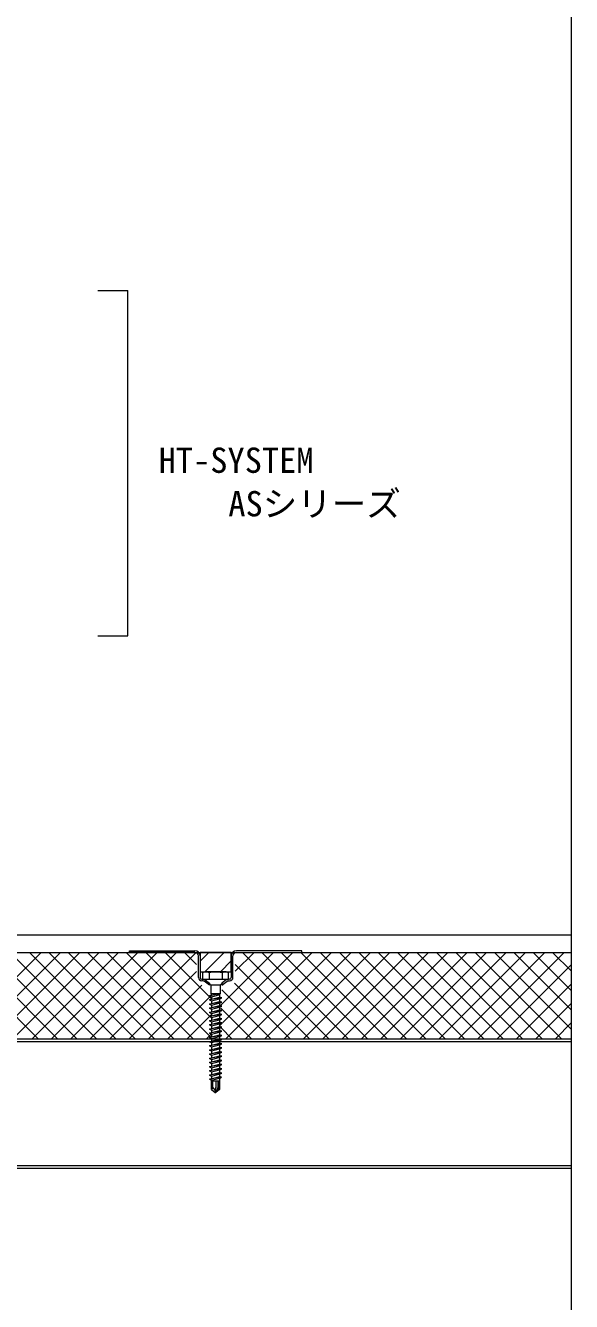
# Model space of a CAD drawing. Units: millimetres, scale not verified. Extents: x -1381 to 1379, y -955 to 955.
# Drawn here: x 583 to 899, y -537 to 203 of the extents above; entities that cross this region are included whole.
import ezdxf
from ezdxf.enums import TextEntityAlignment as Align

# ---------------------------------------------------------------- set-up
doc = ezdxf.new("R2010")
doc.units = ezdxf.units.MM
doc.header["$LTSCALE"] = 3
doc.linetypes.add('USER1', pattern=[9.525, 6.35, -3.175])
for name, color, linetype, lineweight in [('0-0_0', 7, 'Continuous', 9), ('0-1_BOUSUI', 1, 'Continuous', 18), ('0-2_MOJI', 7, 'Continuous', 18), ('0-3_HATCH', 9, 'Continuous', 18), ('0-4_KANAMONO', 5, 'Continuous', 18), ('0-5_KANAMONO_SCREW', 4, 'Continuous', 18), ('0-7_dekki', 3, 'Continuous', 18), ('0-8_dannnetu', 6, 'Continuous', 18)]:
    doc.layers.add(name, color=color, linetype=linetype, lineweight=lineweight)
doc.styles.add('ＭＳ ゴシック', font='')
doc.styles.get('ＭＳ ゴシック').set_extended_font_data('MS Gothic')

msp = doc.modelspace()

# ---------------------------------------------------------------- linework, layer by layer
at = {"layer": '0-0_0', "lineweight": 18}
msp.add_lwpolyline([(-900.994, -659.835), (899.006, -659.835), (899.006, 540.165), (-900.994, 540.165)], close=True, dxfattribs=at)
at = {"layer": '0-1_BOUSUI'}
msp.add_lwpolyline([(899.006, -324.286), (163.148, -324.286), (119.008, -324.286), (119.008, -215.146)], dxfattribs=at)
at = {"layer": '0-2_MOJI'}
for p, q in [((624.634, 49.2), (641.922, 49.2)), ((641.922, -150.8), (641.922, 49.2)), ((624.634, -150.8), (641.922, -150.8))]:
    msp.add_line(p, q, dxfattribs=at)
at = {"layer": '0-3_HATCH'}
for p, q in [((590.084, -384.286), (540.084, -334.286)), ((541.692, -384.286), (591.692, -334.286)), ((601.309, -384.286), (551.309, -334.286)), ((552.917, -384.286), (602.917, -334.286)), ((612.535, -384.286), (562.535, -334.286)), ((564.142, -384.286), (614.142, -334.286)), ((623.76, -384.286), (573.76, -334.286)), ((575.368, -384.286), (625.368, -334.286)), ((634.985, -384.286), (584.985, -334.286)), ((586.593, -384.286), (636.593, -334.286)), ((646.211, -384.286), (596.211, -334.286)), ((597.818, -384.286), (647.818, -334.286)), ((657.436, -384.286), (607.436, -334.286)), ((609.044, -384.286), (659.044, -334.286)), ((668.661, -384.286), (618.661, -334.286)), ((620.269, -384.286), (670.269, -334.286)), ((679.887, -384.286), (629.887, -334.286)), ((631.494, -384.286), (681.494, -334.286)), ((689.924, -383.098), (641.112, -334.286)), ((689.647, -371.596), (652.337, -334.286)), ((690.799, -361.523), (663.563, -334.286)), ((681.756, -341.254), (674.788, -334.286)), ((683.886, -339.267), (688.867, -334.286)), ((686.697, -345.437), (697.847, -334.286)), ((695.013, -365.669), (726.395, -334.286)), ((695.677, -345.437), (701.886, -339.228)), ((696.784, -375.123), (737.621, -334.286)), ((698.846, -384.286), (748.846, -334.286)), ((704.256, -345.2), (715.17, -334.286)), ((758.464, -384.286), (708.464, -334.286)), ((710.071, -384.286), (760.071, -334.286)), ((769.689, -384.286), (719.689, -334.286)), ((721.297, -384.286), (771.297, -334.286)), ((780.915, -384.286), (730.915, -334.286)), ((732.522, -384.286), (782.522, -334.286)), ((792.14, -384.286), (742.14, -334.286)), ((743.747, -384.286), (793.747, -334.286)), ((803.365, -384.286), (753.365, -334.286)), ((754.973, -384.286), (804.973, -334.286)), ((814.591, -384.286), (764.591, -334.286)), ((766.198, -384.286), (816.198, -334.286)), ((825.816, -384.286), (775.816, -334.286)), ((777.423, -384.286), (827.423, -334.286)), ((837.041, -384.286), (787.041, -334.286)), ((788.649, -384.286), (838.649, -334.286)), ((848.267, -384.286), (798.267, -334.286)), ((799.874, -384.286), (849.874, -334.286)), ((859.492, -384.286), (809.492, -334.286)), ((811.099, -384.286), (861.099, -334.286)), ((870.717, -384.286), (820.717, -334.286)), ((822.325, -384.286), (872.325, -334.286)), ((881.942, -384.286), (831.942, -334.286)), ((833.55, -384.286), (883.55, -334.286)), ((893.168, -384.286), (843.168, -334.286)), ((844.775, -384.286), (894.775, -334.286)), ((899.006, -378.899), (854.393, -334.286)), ((899.006, -367.674), (865.618, -334.286)), ((899.006, -356.449), (876.844, -334.286)), ((899.006, -345.223), (888.069, -334.286)), ((642.72, -384.286), (681.756, -345.25)), ((747.239, -384.286), (704.256, -341.304)), ((856.001, -384.286), (899.006, -341.281)), ((653.945, -384.286), (684.945, -353.286)), ((736.013, -384.286), (703.722, -351.995)), ((867.226, -384.286), (899.006, -352.506)), ((665.17, -384.286), (690.612, -358.845)), ((724.788, -384.286), (696.397, -355.895)), ((713.563, -384.286), (695.825, -366.549)), ((878.451, -384.286), (899.006, -363.731)), ((676.395, -384.286), (690.479, -370.202)), ((691.006, -372.955), (690.716, -372.665)), ((695.006, -376.901), (696.671, -375.236)), ((695.301, -377.249), (695.006, -376.955)), ((889.677, -384.286), (899.006, -374.957)), ((687.621, -384.286), (690.286, -381.622)), ((702.337, -384.286), (696.019, -377.968))]:
    msp.add_line(p, q, dxfattribs=at)
at = {"layer": '0-4_KANAMONO'}
for p, q in [((642.886, -333.286), (680.886, -333.286)), ((682.886, -348.786), (682.886, -336.286)), ((683.886, -336.286), (683.886, -348.786)), ((701.886, -336.286), (701.886, -348.786)), ((702.886, -348.786), (702.886, -336.286)), ((742.886, -333.286), (704.886, -333.286)), ((684.886, -349.786), (685.693, -349.786)), ((685.693, -350.786), (684.886, -350.786)), ((700.886, -349.786), (700.079, -349.786)), ((700.079, -350.786), (700.886, -350.786))]:
    msp.add_line(p, q, dxfattribs=at)
at = {"layer": '0-4_KANAMONO', "linetype": 'USER1'}
msp.add_line((686.078, -349.787), (699.538, -349.787), dxfattribs=at)
at = {"layer": '0-4_KANAMONO'}
for points in [[(680.886, -334.286), (642.886, -334.286), (642.886, -333.286)], [(704.886, -334.286), (742.886, -334.286), (742.886, -333.286)], [(686.886, -350.181), (689.386, -352.04), (689.386, -353.286), (686.289, -350.984)], [(698.885, -350.181), (696.386, -352.04), (696.386, -353.286), (699.482, -350.984)]]:
    msp.add_lwpolyline(points, dxfattribs=at)
for centre, radius, start, end in [((680.886, -336.286), 3, 0, 90), ((680.886, -336.286), 2, 0, 90), ((704.886, -336.286), 3, 90, 180), ((704.886, -336.286), 2, 90, 180), ((684.886, -348.786), 2, 180, 270), ((684.886, -348.786), 1, 180, 270), ((685.693, -351.786), 2, 53.36573, 90), ((685.693, -351.786), 1, 53.36573, 90), ((700.079, -351.786), 2, 90, 126.63427), ((700.079, -351.786), 1, 90, 126.63427), ((700.886, -348.786), 1, 270, 0), ((700.886, -348.786), 2, 270, 0)]:
    msp.add_arc(centre, radius, start, end, dxfattribs=at)
at = {"layer": '0-5_KANAMONO_SCREW'}
for p, q in [((689.055, -346.161), (689.055, -349.787)), ((696.561, -346.161), (696.561, -349.787)), ((695.558, -353.287), (690.058, -353.287)), ((695.558, -358.287), (690.058, -358.287)), ((690.058, -358.287), (690.558, -359.028)), ((695.058, -358.917), (690.558, -360.127)), ((690.558, -360.127), (690.558, -361.448)), ((695.058, -361.337), (690.558, -362.547)), ((695.058, -358.917), (695.558, -358.302)), ((695.058, -358.917), (695.058, -360.238)), ((695.058, -361.337), (695.058, -362.658)), ((690.558, -362.547), (690.558, -363.868)), ((695.058, -363.757), (690.558, -364.967)), ((690.558, -364.967), (690.558, -366.288)), ((695.058, -366.177), (690.558, -367.387)), ((690.558, -367.387), (690.558, -368.708)), ((695.058, -368.597), (690.558, -369.807)), ((695.058, -363.757), (695.058, -365.078)), ((695.058, -366.177), (695.058, -367.498)), ((695.058, -368.597), (695.058, -369.918)), ((690.558, -369.807), (690.558, -371.128)), ((695.058, -371.017), (690.558, -372.227)), ((690.558, -372.227), (690.558, -373.548)), ((695.058, -373.437), (690.558, -374.647)), ((690.558, -374.647), (690.558, -375.968)), ((695.058, -375.857), (690.558, -377.067)), ((690.558, -377.067), (690.558, -378.388)), ((695.058, -371.017), (695.058, -372.338)), ((695.058, -373.437), (695.058, -374.758)), ((695.058, -375.857), (695.058, -377.178)), ((695.058, -378.277), (690.558, -379.487)), ((690.558, -379.487), (690.558, -380.808)), ((695.058, -380.697), (690.558, -381.907)), ((690.558, -381.907), (690.558, -383.228)), ((695.058, -383.117), (690.558, -384.327)), ((690.558, -384.327), (690.558, -385.648)), ((695.058, -378.277), (695.058, -379.598)), ((695.058, -380.697), (695.058, -382.018)), ((695.058, -383.117), (695.058, -384.438)), ((695.058, -385.537), (690.558, -386.747)), ((690.558, -386.747), (690.558, -388.068)), ((695.058, -387.957), (690.558, -389.167)), ((690.558, -389.167), (690.558, -390.488)), ((695.058, -390.377), (690.558, -391.587)), ((690.558, -391.587), (690.558, -392.908)), ((695.058, -385.537), (695.058, -386.858)), ((695.058, -387.957), (695.058, -389.278)), ((695.058, -390.377), (695.058, -391.698)), ((695.058, -392.797), (690.558, -394.007)), ((690.558, -394.007), (690.558, -395.328)), ((695.058, -395.217), (690.558, -396.427)), ((690.558, -396.427), (690.558, -397.748)), ((695.058, -397.637), (690.558, -398.847)), ((690.558, -398.847), (690.558, -400.168)), ((695.058, -392.797), (695.058, -394.118)), ((695.058, -395.217), (695.058, -396.538)), ((695.058, -397.637), (695.058, -398.958)), ((696.233, -406.566), (689.383, -407.776)), ((695.058, -400.057), (690.558, -401.267)), ((690.558, -401.267), (690.558, -402.588)), ((695.058, -402.477), (690.558, -403.687)), ((690.558, -403.687), (690.558, -405.008)), ((695.058, -404.897), (690.558, -406.107)), ((690.558, -406.107), (690.558, -407.461)), ((695.058, -400.057), (695.058, -401.378)), ((695.058, -402.477), (695.058, -403.798)), ((695.058, -404.897), (695.058, -406.251)), ((690.508, -413.62), (690.508, -408.737)), ((690.508, -408.737), (695.108, -408.737)), ((690.905, -413.176), (690.508, -413.62)), ((690.508, -413.62), (692.624, -415.396)), ((695.058, -407.244), (690.558, -408.454)), ((690.558, -408.454), (690.558, -408.737)), ((691.244, -412.288), (691.244, -408.737)), ((691.634, -413.124), (691.907, -413.353)), ((692.798, -413.196), (693.176, -412.542)), ((694.326, -412.448), (692.951, -414.83)), ((694.648, -413.406), (692.951, -414.83)), ((693.176, -412.542), (693.176, -408.737)), ((694.326, -412.448), (694.326, -408.737)), ((694.648, -413.406), (694.648, -408.737)), ((695.058, -407.244), (695.058, -408.737)), ((695.108, -408.737), (695.108, -413.62)), ((692.599, -414.493), (692.808, -415.437)), ((692.951, -414.83), (692.808, -415.437)), ((692.951, -414.83), (692.992, -415.396))]:
    msp.add_line(p, q, dxfattribs=at)
msp.add_lwpolyline([(686.558, -345.437), (685.302, -346.161), (685.302, -349.787), (700.313, -349.787), (700.313, -346.161), (699.058, -345.437)], close=True, dxfattribs=at)
for points in [[(686.558, -349.787), (690.058, -353.287), (690.058, -358.287)], [(699.058, -349.787), (695.558, -353.287), (695.558, -358.287)], [(695.558, -358.302), (689.258, -359.376), (693.313, -358.287)], [(690.558, -360.127), (689.258, -359.376), (690.558, -359.028)], [(696.358, -360.586), (689.258, -361.796), (695.058, -360.238)], [(690.558, -362.547), (689.258, -361.796), (690.558, -361.448)], [(695.058, -361.337), (696.358, -360.586), (695.058, -360.238)], [(696.358, -363.006), (689.258, -364.216), (695.058, -362.658)], [(690.558, -364.967), (689.258, -364.216), (690.558, -363.868)], [(696.358, -365.426), (689.258, -366.636), (695.058, -365.078)], [(690.558, -367.387), (689.258, -366.636), (690.558, -366.288)], [(696.358, -367.846), (689.258, -369.056), (695.058, -367.498)], [(690.558, -369.807), (689.258, -369.056), (690.558, -368.708)], [(695.058, -363.757), (696.358, -363.006), (695.058, -362.658)], [(695.058, -366.177), (696.358, -365.426), (695.058, -365.078)], [(695.058, -368.597), (696.358, -367.846), (695.058, -367.498)], [(696.358, -370.266), (689.258, -371.476), (695.058, -369.918)], [(690.558, -372.227), (689.258, -371.476), (690.558, -371.128)], [(696.358, -372.686), (689.258, -373.896), (695.058, -372.338)], [(690.558, -374.647), (689.258, -373.896), (690.558, -373.548)], [(696.358, -375.106), (689.258, -376.316), (695.058, -374.758)], [(690.558, -377.067), (689.258, -376.316), (690.558, -375.968)], [(695.058, -371.017), (696.358, -370.266), (695.058, -369.918)], [(695.058, -373.437), (696.358, -372.686), (695.058, -372.338)], [(695.058, -375.857), (696.358, -375.106), (695.058, -374.758)], [(696.358, -377.526), (689.258, -378.736), (695.058, -377.178)], [(690.558, -379.487), (689.258, -378.736), (690.558, -378.388)], [(696.358, -379.946), (689.258, -381.156), (695.058, -379.598)], [(690.558, -381.907), (689.258, -381.156), (690.558, -380.808)], [(696.358, -382.366), (689.258, -383.576), (695.058, -382.018)], [(690.558, -384.327), (689.258, -383.576), (690.558, -383.228)], [(696.358, -384.786), (689.258, -385.996), (695.058, -384.438)], [(695.058, -378.277), (696.358, -377.526), (695.058, -377.178)], [(695.058, -380.697), (696.358, -379.946), (695.058, -379.598)], [(695.058, -383.117), (696.358, -382.366), (695.058, -382.018)], [(695.058, -385.537), (696.358, -384.786), (695.058, -384.438)], [(690.558, -386.747), (689.258, -385.996), (690.558, -385.648)], [(696.358, -387.206), (689.258, -388.416), (695.058, -386.858)], [(690.558, -389.167), (689.258, -388.416), (690.558, -388.068)], [(696.358, -389.626), (689.258, -390.836), (695.058, -389.278)], [(690.558, -391.587), (689.258, -390.836), (690.558, -390.488)], [(696.358, -392.046), (689.258, -393.256), (695.058, -391.698)], [(695.058, -387.957), (696.358, -387.206), (695.058, -386.858)], [(695.058, -390.377), (696.358, -389.626), (695.058, -389.278)], [(695.058, -392.797), (696.358, -392.046), (695.058, -391.698)], [(690.558, -394.007), (689.258, -393.256), (690.558, -392.908)], [(696.358, -394.466), (689.258, -395.676), (695.058, -394.118)], [(690.558, -396.427), (689.258, -395.676), (690.558, -395.328)], [(696.358, -396.886), (689.258, -398.096), (695.058, -396.538)], [(690.558, -398.847), (689.258, -398.096), (690.558, -397.748)], [(696.358, -399.306), (689.258, -400.516), (695.058, -398.958)], [(695.058, -395.217), (696.358, -394.466), (695.058, -394.118)], [(695.058, -397.637), (696.358, -396.886), (695.058, -396.538)], [(695.058, -400.057), (696.358, -399.306), (695.058, -398.958)], [(690.558, -401.267), (689.258, -400.516), (690.558, -400.168)], [(696.358, -401.726), (689.258, -402.936), (695.058, -401.378)], [(690.558, -403.687), (689.258, -402.936), (690.558, -402.588)], [(696.358, -404.146), (689.258, -405.356), (695.058, -403.798)], [(690.558, -406.107), (689.258, -405.356), (690.558, -405.008)], [(690.558, -408.454), (689.383, -407.776), (690.558, -407.461), (695.058, -406.251)], [(695.058, -402.477), (696.358, -401.726), (695.058, -401.378)], [(695.058, -404.897), (696.358, -404.146), (695.058, -403.798)], [(695.058, -407.244), (696.233, -406.566), (695.058, -406.251)], [(694.648, -413.406), (695.108, -413.62), (692.992, -415.396)], [(692.624, -415.396), (692.808, -415.437), (692.992, -415.396)]]:
    msp.add_lwpolyline(points, dxfattribs=at)
for centre, radius, start, end in [((687.179, -349.631), 3.944, 61.59455, 118.40545), ((692.808, -355.513), 10.076, 68.13455, 111.86545), ((698.437, -349.631), 3.944, 61.59455, 118.40545), ((689.911, -412.288), 1.333, 318.21456, 0), ((691.296, -413.526), 0.525, 50, 138.21456), ((692.335, -412.288), 1.091, 180, 230), ((690.573, -414.942), 2.075, 12.5, 50), ((692.287, -412.9), 0.591, 230, 330), ((694.367, -414.101), 1.811, 150, 192.5)]:
    msp.add_arc(centre, radius, start, end, dxfattribs=at)
at = {"layer": '0-7_dekki'}
for p, q in [((84.006, -384.286), (899.006, -384.286)), ((84.006, -385.886), (899.006, -385.886)), ((84.006, -457.686), (899.006, -457.686)), ((84.006, -459.286), (899.006, -459.286))]:
    msp.add_line(p, q, dxfattribs=at)
at = {"layer": '0-8_dannnetu'}
for p, q in [((75.006, -334.286), (899.006, -334.286)), ((124.006, -384.286), (899.006, -384.286))]:
    msp.add_line(p, q, dxfattribs=at)
msp.add_lwpolyline([(683.886, -345.437), (701.886, -345.437), (701.886, -334.286), (683.886, -334.286)], close=True, dxfattribs=at)

# ---------------------------------------------------------------- texts
at = {"layer": '0-2_MOJI', "style": 'ＭＳ ゴシック'}
for s, p in [('HT-SYSTEM', (659.831, -60.8)), ('ASシリーズ', (700.198, -86.002))]:
    msp.add_text(s, height=14.66, dxfattribs=at).set_placement(p, align=Align.BOTTOM_LEFT)

doc.saveas('drawing.dxf')
